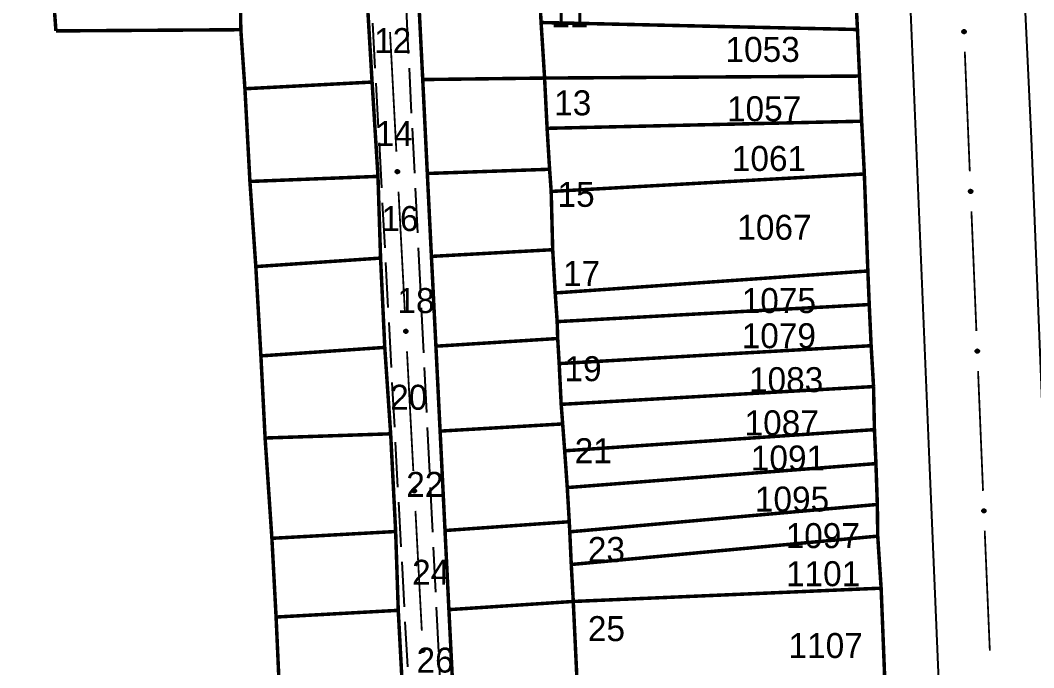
# Model space of a CAD drawing. Extents: x 202481 to 204056, y 4838981 to 4840330.
# Drawn here: x 203008.7 to 203110.2, y 4839740 to 4839804.8 of the extents above; entities that cross this region are included whole.
import ezdxf
from ezdxf.enums import TextEntityAlignment as Align

# ---------------------------------------------------------------- set-up
doc = ezdxf.new("R2010")
doc.units = 0
doc.header["$LTSCALE"] = 1.5
doc.header["$MEASUREMENT"] = 0
doc.linetypes.add('TRACO_11', pattern=[8, 3, -1, 3, -1])
for name, color, linetype in [('CD_MALHA_LOTES', 7, 'CONTINUOUS'), ('RU-QUADRA', 210, 'CONTINUOUS'), ('SV-EIXO-RUA-PAV', 20, 'CONTINUOUS'), ('SV-RUA-PAVIM', 7, 'CONTINUOUS'), ('Th_NmrPort', 1, 'CONTINUOUS')]:
    doc.layers.add(name, color=color, linetype=linetype)

msp = doc.modelspace()

# ---------------------------------------------------------------- linework, layer by layer
at = {"layer": 'CD_MALHA_LOTES', "linetype": 'Continuous', "const_width": 0.35, "flags": 128}
for points in [[(203092.28, 4839808.83), (203092.53, 4839803.86)], [(203060.86, 4839804.56), (203060.71, 4839807.33)], [(203012.29, 4839803.72), (203012.1, 4839806.36)], [(203030.8, 4839803.84), (203030.76, 4839806.65)], [(203043.44, 4839807.06), (203043.94, 4839798.6)], [(203049.01, 4839798.85), (203048.62, 4839806.61)], [(203060.86, 4839804.56), (203092.53, 4839803.86)], [(203061.21, 4839799), (203060.86, 4839804.56)], [(203030.8, 4839803.84), (203012.29, 4839803.72)], [(203031.21, 4839797.93), (203030.8, 4839803.84)], [(203092.53, 4839803.86), (203092.74, 4839799.2)], [(203061.21, 4839799), (203092.74, 4839799.2)], [(203092.74, 4839799.2), (203092.95, 4839794.68)], [(203031.21, 4839797.93), (203043.94, 4839798.6)], [(203043.94, 4839798.6), (203044.53, 4839789.16)], [(203049.01, 4839798.85), (203061.21, 4839799)], [(203049.47, 4839789.45), (203049.01, 4839798.85)], [(203061.46, 4839793.97), (203061.21, 4839799)], [(203031.71, 4839788.65), (203031.21, 4839797.93)], [(203061.46, 4839793.97), (203092.95, 4839794.68)], [(203092.95, 4839794.68), (203093.22, 4839789.4)], [(203061.71, 4839789.87), (203061.46, 4839793.97)], [(203031.71, 4839788.65), (203044.53, 4839789.16)], [(203044.53, 4839789.16), (203044.79, 4839780.98)], [(203049.47, 4839789.45), (203061.71, 4839789.87)], [(203049.88, 4839781.15), (203049.47, 4839789.45)], [(203061.87, 4839787.65), (203061.71, 4839789.87)], [(203061.87, 4839787.65), (203093.22, 4839789.4)], [(203093.22, 4839789.4), (203093.57, 4839779.69)], [(203032.3, 4839780.13), (203031.71, 4839788.65)], [(203062.02, 4839781.82), (203061.87, 4839787.65)], [(203032.3, 4839780.13), (203044.79, 4839780.98)], [(203044.79, 4839780.98), (203045.21, 4839772.04)], [(203049.88, 4839781.15), (203062.02, 4839781.82)], [(203050.33, 4839772.16), (203049.88, 4839781.15)], [(203062.27, 4839777.49), (203062.02, 4839781.82)], [(203032.81, 4839771.19), (203032.3, 4839780.13)], [(203062.27, 4839777.49), (203093.57, 4839779.69)], [(203093.57, 4839779.69), (203093.71, 4839776.33)], [(203062.47, 4839774.62), (203062.27, 4839777.49)], [(203062.47, 4839774.62), (203093.71, 4839776.33)], [(203093.71, 4839776.33), (203093.9, 4839772.21)], [(203062.52, 4839772.93), (203062.47, 4839774.62)], [(203050.33, 4839772.16), (203062.52, 4839772.93)], [(203062.67, 4839770.42), (203062.52, 4839772.93)], [(203032.81, 4839771.19), (203045.21, 4839772.04)], [(203045.21, 4839772.04), (203045.8, 4839763.39)], [(203050.75, 4839763.66), (203050.33, 4839772.16)], [(203062.67, 4839770.42), (203093.9, 4839772.21)], [(203093.9, 4839772.21), (203094.14, 4839768.12)], [(203033.23, 4839762.97), (203032.81, 4839771.19)], [(203062.87, 4839766.34), (203062.67, 4839770.42)], [(203062.87, 4839766.34), (203094.14, 4839768.12)], [(203094.14, 4839768.12), (203094.23, 4839763.81)], [(203063.02, 4839764.38), (203062.87, 4839766.34)], [(203050.75, 4839763.66), (203063.02, 4839764.38)], [(203051.24, 4839753.71), (203050.75, 4839763.66)], [(203063.22, 4839761.69), (203063.02, 4839764.38)], [(203063.22, 4839761.69), (203094.23, 4839763.81)], [(203094.23, 4839763.81), (203094.38, 4839760.41)], [(203033.23, 4839762.97), (203045.8, 4839763.39)], [(203033.91, 4839752.93), (203033.23, 4839762.97)], [(203045.8, 4839763.39), (203046.3, 4839753.61)], [(203063.48, 4839758.01), (203063.22, 4839761.69)], [(203063.48, 4839758.01), (203094.38, 4839760.41)], [(203094.38, 4839760.41), (203094.52, 4839756.32)], [(203063.68, 4839754.59), (203063.48, 4839758.01)], [(203063.73, 4839753.58), (203094.52, 4839756.32)], [(203094.52, 4839756.32), (203094.56, 4839753.15)], [(203051.24, 4839753.71), (203063.68, 4839754.59)], [(203063.73, 4839753.58), (203063.68, 4839754.59)], [(203033.91, 4839752.93), (203046.3, 4839753.61)], [(203046.3, 4839753.61), (203046.56, 4839745.72)], [(203051.63, 4839745.79), (203051.24, 4839753.71)], [(203063.88, 4839750.31), (203063.73, 4839753.58)], [(203034.33, 4839745.05), (203033.91, 4839752.93)], [(203063.88, 4839750.31), (203094.56, 4839753.15)], [(203094.56, 4839753.15), (203094.9, 4839747.94)], [(203064.08, 4839746.61), (203063.88, 4839750.31)], [(203064.08, 4839746.61), (203094.9, 4839747.94)], [(203094.9, 4839747.94), (203095.27, 4839738.64)], [(203051.63, 4839745.79), (203064.08, 4839746.61)], [(203064.08, 4839746.61), (203064.53, 4839737.1)], [(203034.33, 4839745.05), (203046.56, 4839745.72)], [(203046.56, 4839745.72), (203047.06, 4839736.36)], [(203052.1, 4839736.37), (203051.63, 4839745.79)], [(203034.75, 4839735.77), (203034.33, 4839745.05)]]:
    msp.add_lwpolyline(points, dxfattribs=at)
at = {"layer": 'RU-QUADRA', "linetype": 'Continuous', "const_width": 0.18, "flags": 128}
for points in [[(203092.28, 4839808.83), (203092.53, 4839803.86), (203092.74, 4839799.2), (203092.95, 4839794.68), (203093.22, 4839789.4), (203093.57, 4839779.69), (203093.71, 4839776.33), (203093.9, 4839772.21), (203094.14, 4839768.12), (203094.23, 4839763.81), (203094.38, 4839760.41), (203094.52, 4839756.32), (203094.56, 4839753.15), (203094.9, 4839747.94), (203095.27, 4839738.64)], [(203043.44, 4839807.06), (203043.94, 4839798.6), (203044.53, 4839789.16), (203044.79, 4839780.98), (203045.21, 4839772.04), (203045.8, 4839763.39), (203046.3, 4839753.61), (203046.56, 4839745.72), (203047.06, 4839736.36)], [(203052.1, 4839736.37), (203051.63, 4839745.79), (203051.24, 4839753.71), (203050.75, 4839763.66), (203050.33, 4839772.16), (203049.88, 4839781.15), (203049.47, 4839789.45), (203049.01, 4839798.85), (203048.62, 4839806.61)]]:
    msp.add_lwpolyline(points, dxfattribs=at)
at = {"layer": 'SV-EIXO-RUA-PAV', "const_width": 0.18}
for points in [[(203046.372437, 4839791.629908), (203045.736103, 4839803.613025)], [(203103.277099, 4839801.644957), (203103.774758, 4839789.655281)], [(203047.220883, 4839775.65242), (203046.584549, 4839787.635536)], [(203103.940645, 4839785.658722), (203104.438304, 4839773.669046)], [(203048.069328, 4839759.674931), (203047.432994, 4839771.658048)], [(203104.60419, 4839769.672487), (203105.10185, 4839757.682811)], [(203048.917773, 4839743.697443), (203048.281439, 4839755.680559)], [(203105.270095, 4839753.686352), (203105.781136, 4839741.697238)]]:
    msp.add_lwpolyline(points, dxfattribs=at)
at = {"layer": 'SV-EIXO-RUA-PAV'}
for points in [[(203103.298183, 4839803.791359), (203103.334637, 4839803.758752), (203103.359299, 4839803.723275), (203103.371352, 4839803.687764), (203103.373821, 4839803.653607), (203103.372411, 4839803.618378), (203103.363153, 4839803.583174), (203103.344222, 4839803.546377), (203103.311771, 4839803.50958), (203103.273767, 4839803.486704), (203103.239584, 4839803.473025), (203103.204116, 4839803.4684), (203103.169916, 4839803.470343), (203103.133666, 4839803.481169), (203103.096563, 4839803.500717), (203103.060351, 4839803.534244), (203103.036411, 4839803.569191), (203103.025655, 4839803.603845), (203103.021231, 4839803.639532), (203103.023102, 4839803.675481), (203103.032389, 4839803.709986), (203103.052138, 4839803.747307), (203103.085703, 4839803.782609), (203103.120286, 4839803.806884), (203103.15478, 4839803.818124), (203103.190012, 4839803.821689), (203103.225363, 4839803.820704), (203103.261139, 4839803.812871), (203103.298183, 4839803.791359)], [(203046.376186, 4839789.483407), (203046.339358, 4839789.515589), (203046.314287, 4839789.550779), (203046.301824, 4839789.586148), (203046.29896, 4839789.620274), (203046.299962, 4839789.655517), (203046.308813, 4839789.690826), (203046.327316, 4839789.727839), (203046.35934, 4839789.765009), (203046.397077, 4839789.788323), (203046.431098, 4839789.802397), (203046.466511, 4839789.807432), (203046.500731, 4839789.805885), (203046.537104, 4839789.795479), (203046.574431, 4839789.776361), (203046.611028, 4839789.743255), (203046.63537, 4839789.708587), (203046.646527, 4839789.67406), (203046.651363, 4839789.638427), (203046.649908, 4839789.602459), (203046.641021, 4839789.567849), (203046.621705, 4839789.530302), (203046.588551, 4839789.494614), (203046.554251, 4839789.46994), (203046.51989, 4839789.458302), (203046.484701, 4839789.45433), (203046.449341, 4839789.454906), (203046.413477, 4839789.462324), (203046.376186, 4839789.483407)], [(203103.961729, 4839787.805124), (203103.998182, 4839787.772517), (203104.022845, 4839787.73704), (203104.034898, 4839787.701529), (203104.037367, 4839787.667372), (203104.035956, 4839787.632143), (203104.026698, 4839787.596939), (203104.007768, 4839787.560142), (203103.975316, 4839787.523345), (203103.937312, 4839787.500469), (203103.90313, 4839787.48679), (203103.867661, 4839787.482165), (203103.833461, 4839787.484108), (203103.797211, 4839787.494934), (203103.760109, 4839787.514482), (203103.723897, 4839787.548009), (203103.699957, 4839787.582956), (203103.689201, 4839787.61761), (203103.684777, 4839787.653297), (203103.686648, 4839787.689246), (203103.695935, 4839787.723751), (203103.715684, 4839787.761072), (203103.749249, 4839787.796374), (203103.783832, 4839787.820649), (203103.818325, 4839787.83189), (203103.853558, 4839787.835454), (203103.888909, 4839787.834469), (203103.924685, 4839787.826636), (203103.961729, 4839787.805124)], [(203047.224632, 4839773.505918), (203047.187803, 4839773.5381), (203047.162732, 4839773.57329), (203047.150269, 4839773.608659), (203047.147405, 4839773.642785), (203047.148408, 4839773.678028), (203047.157258, 4839773.713337), (203047.175761, 4839773.75035), (203047.207785, 4839773.787521), (203047.245522, 4839773.810835), (203047.279544, 4839773.824909), (203047.314956, 4839773.829944), (203047.349177, 4839773.828396), (203047.38555, 4839773.81799), (203047.422876, 4839773.798873), (203047.459473, 4839773.765767), (203047.483816, 4839773.731099), (203047.494972, 4839773.696572), (203047.499808, 4839773.660938), (203047.498354, 4839773.62497), (203047.489467, 4839773.59036), (203047.47015, 4839773.552813), (203047.436996, 4839773.517125), (203047.402696, 4839773.492451), (203047.368335, 4839773.480813), (203047.333146, 4839773.476841), (203047.297786, 4839773.477417), (203047.261922, 4839773.484836), (203047.224632, 4839773.505918)], [(203104.625274, 4839771.818889), (203104.661728, 4839771.786282), (203104.68639, 4839771.750805), (203104.698443, 4839771.715294), (203104.700912, 4839771.681137), (203104.699502, 4839771.645908), (203104.690244, 4839771.610704), (203104.671314, 4839771.573907), (203104.638862, 4839771.53711), (203104.600858, 4839771.514234), (203104.566676, 4839771.500555), (203104.531207, 4839771.49593), (203104.497007, 4839771.497873), (203104.460757, 4839771.508699), (203104.423654, 4839771.528247), (203104.387443, 4839771.561774), (203104.363503, 4839771.596722), (203104.352746, 4839771.631375), (203104.348323, 4839771.667062), (203104.350193, 4839771.703011), (203104.35948, 4839771.737516), (203104.37923, 4839771.774837), (203104.412794, 4839771.810139), (203104.447377, 4839771.834414), (203104.481871, 4839771.845655), (203104.517103, 4839771.849219), (203104.552455, 4839771.848234), (203104.58823, 4839771.840401), (203104.625274, 4839771.818889)], [(203048.073077, 4839757.52843), (203048.036249, 4839757.560612), (203048.011177, 4839757.595802), (203047.998714, 4839757.631171), (203047.995851, 4839757.665297), (203047.996853, 4839757.70054), (203048.005703, 4839757.735849), (203048.024207, 4839757.772862), (203048.056231, 4839757.810032), (203048.093967, 4839757.833346), (203048.127989, 4839757.84742), (203048.163402, 4839757.852455), (203048.197622, 4839757.850908), (203048.233995, 4839757.840502), (203048.271321, 4839757.821384), (203048.307918, 4839757.788278), (203048.332261, 4839757.75361), (203048.343417, 4839757.719083), (203048.348254, 4839757.68345), (203048.346799, 4839757.647482), (203048.337912, 4839757.612872), (203048.318596, 4839757.575325), (203048.285442, 4839757.539637), (203048.251142, 4839757.514963), (203048.21678, 4839757.503324), (203048.181592, 4839757.499353), (203048.146231, 4839757.499929), (203048.110367, 4839757.507347), (203048.073077, 4839757.52843)], [(203105.288783, 4839755.832775), (203105.325273, 4839755.80021), (203105.349976, 4839755.76476), (203105.362068, 4839755.729262), (203105.364575, 4839755.695108), (203105.363204, 4839755.659878), (203105.353985, 4839755.624663), (203105.335096, 4839755.587845), (203105.302685, 4839755.551012), (203105.264707, 4839755.528093), (203105.23054, 4839755.514376), (203105.195077, 4839755.509711), (203105.160874, 4839755.511617), (203105.124612, 4839755.522402), (203105.087488, 4839755.541909), (203105.051239, 4839755.575395), (203105.02726, 4839755.610316), (203105.016465, 4839755.644958), (203105.012001, 4839755.68064), (203105.013832, 4839755.716591), (203105.02308, 4839755.751106), (203105.042788, 4839755.788449), (203105.076313, 4839755.823789), (203105.110869, 4839755.848102), (203105.14535, 4839755.859381), (203105.180579, 4839755.862985), (203105.215931, 4839755.862039), (203105.251715, 4839755.854246), (203105.288783, 4839755.832775)], [(203048.921522, 4839741.550941), (203048.884694, 4839741.583123), (203048.859623, 4839741.618313), (203048.84716, 4839741.653682), (203048.844296, 4839741.687808), (203048.845299, 4839741.723051), (203048.854149, 4839741.75836), (203048.872652, 4839741.795373), (203048.904676, 4839741.832544), (203048.942413, 4839741.855858), (203048.976434, 4839741.869932), (203049.011847, 4839741.874967), (203049.046067, 4839741.873419), (203049.08244, 4839741.863013), (203049.119767, 4839741.843896), (203049.156364, 4839741.81079), (203049.180706, 4839741.776122), (203049.191863, 4839741.741595), (203049.196699, 4839741.705961), (203049.195244, 4839741.669993), (203049.186357, 4839741.635383), (203049.167041, 4839741.597836), (203049.133887, 4839741.562148), (203049.099587, 4839741.537474), (203049.065226, 4839741.525836), (203049.030037, 4839741.521864), (203048.994677, 4839741.52244), (203048.958813, 4839741.529859), (203048.921522, 4839741.550941)]]:
    msp.add_lwpolyline(points, close=True, dxfattribs=at)
for points in [[(203103.023102, 4839803.675481), (203103.036411, 4839803.569191)], [(203103.02856, 4839803.688423), (203103.047627, 4839803.558108)], [(203103.032389, 4839803.709986), (203103.060351, 4839803.534244)], [(203103.044869, 4839803.723243), (203103.077672, 4839803.525213)], [(203103.052138, 4839803.747307), (203103.096563, 4839803.500717)], [(203103.070608, 4839803.761185), (203103.114477, 4839803.493963)], [(203103.085703, 4839803.782609), (203103.133666, 4839803.481169)], [(203103.102084, 4839803.792537), (203103.150546, 4839803.480438)], [(203103.120286, 4839803.806884), (203103.169916, 4839803.470343)], [(203103.136908, 4839803.809005), (203103.186389, 4839803.472366)], [(203103.15478, 4839803.818124), (203103.204116, 4839803.4684)], [(203103.172072, 4839803.817293), (203103.219166, 4839803.472361)], [(203103.190012, 4839803.821689), (203103.239584, 4839803.473025)], [(203103.208939, 4839803.817458), (203103.258251, 4839803.484908)], [(203103.225363, 4839803.820704), (203103.273767, 4839803.486704)], [(203103.243306, 4839803.812056), (203103.293019, 4839803.50274)], [(203103.261139, 4839803.812871), (203103.311771, 4839803.50958)], [(203103.277899, 4839803.8012), (203103.325971, 4839803.531422)], [(203103.298183, 4839803.791359), (203103.344222, 4839803.546377)], [(203103.317318, 4839803.772791), (203103.35296, 4839803.572147)], [(203103.334637, 4839803.758752), (203103.363153, 4839803.583174)], [(203103.348783, 4839803.738589), (203103.366429, 4839803.60958)], [(203103.359299, 4839803.723275), (203103.372411, 4839803.618378)], [(203046.314287, 4839789.550779), (203046.299962, 4839789.655517)], [(203046.324979, 4839789.535587), (203046.305842, 4839789.664383)], [(203046.339358, 4839789.515589), (203046.308813, 4839789.690826)], [(203046.356838, 4839789.501752), (203046.318877, 4839789.70197)], [(203046.376186, 4839789.483407), (203046.327316, 4839789.727839)], [(203046.396583, 4839789.4738), (203046.345393, 4839789.743005)], [(203046.413477, 4839789.462324), (203046.35934, 4839789.765009)], [(203046.431299, 4839789.463346), (203046.378011, 4839789.772066)], [(203046.449341, 4839789.454906), (203046.397077, 4839789.788323)], [(203046.465726, 4839789.458342), (203046.412571, 4839789.790298)], [(203046.484701, 4839789.45433), (203046.431098, 4839789.802397)], [(203046.502589, 4839789.458933), (203046.451507, 4839789.803297)], [(203046.51989, 4839789.458302), (203046.466511, 4839789.807432)], [(203046.537654, 4839789.467627), (203046.484282, 4839789.803671)], [(203046.554251, 4839789.46994), (203046.500731, 4839789.805885)], [(203046.572286, 4839789.484497), (203046.520216, 4839789.796014)], [(203046.588551, 4839789.494614), (203046.537104, 4839789.795479)], [(203046.603397, 4839789.516211), (203046.55644, 4839789.782907)], [(203046.621705, 4839789.530302), (203046.574431, 4839789.776361)], [(203046.628695, 4839789.554448), (203046.593604, 4839789.752086)], [(203046.641021, 4839789.567849), (203046.611028, 4839789.743255)], [(203046.6446, 4839789.589454), (203046.624028, 4839789.71954)], [(203046.649908, 4839789.602459), (203046.63537, 4839789.708587)], [(203103.686648, 4839787.689246), (203103.699957, 4839787.582956)], [(203103.692106, 4839787.702189), (203103.711172, 4839787.571873)], [(203103.695935, 4839787.723751), (203103.723897, 4839787.548009)], [(203103.708415, 4839787.737008), (203103.741217, 4839787.538978)], [(203103.715684, 4839787.761072), (203103.760109, 4839787.514482)], [(203103.734154, 4839787.77495), (203103.778022, 4839787.507729)], [(203103.749249, 4839787.796374), (203103.797211, 4839787.494934)], [(203103.765629, 4839787.806302), (203103.814092, 4839787.494203)], [(203103.783832, 4839787.820649), (203103.833461, 4839787.484108)], [(203103.800454, 4839787.82277), (203103.849935, 4839787.486131)], [(203103.818325, 4839787.83189), (203103.867661, 4839787.482165)], [(203103.835618, 4839787.831058), (203103.882712, 4839787.486126)], [(203103.853558, 4839787.835454), (203103.90313, 4839787.48679)], [(203103.872485, 4839787.831223), (203103.921796, 4839787.498674)], [(203103.888909, 4839787.834469), (203103.937312, 4839787.500469)], [(203103.906852, 4839787.825821), (203103.956564, 4839787.516505)], [(203103.924685, 4839787.826636), (203103.975316, 4839787.523345)], [(203103.941445, 4839787.814965), (203103.989516, 4839787.545187)], [(203103.961729, 4839787.805124), (203104.007768, 4839787.560142)], [(203103.980863, 4839787.786556), (203104.016506, 4839787.585912)], [(203103.998182, 4839787.772517), (203104.026698, 4839787.596939)], [(203104.012328, 4839787.752354), (203104.029975, 4839787.623345)], [(203104.022845, 4839787.73704), (203104.035956, 4839787.632143)], [(203047.162732, 4839773.57329), (203047.148408, 4839773.678028)], [(203047.173425, 4839773.558099), (203047.154287, 4839773.686895)], [(203047.187803, 4839773.5381), (203047.157258, 4839773.713337)], [(203047.205283, 4839773.524263), (203047.167322, 4839773.724481)], [(203047.224632, 4839773.505918), (203047.175761, 4839773.75035)], [(203047.245028, 4839773.496312), (203047.193839, 4839773.765516)], [(203047.261922, 4839773.484836), (203047.207785, 4839773.787521)], [(203047.279744, 4839773.485857), (203047.226457, 4839773.794577)], [(203047.297786, 4839773.477417), (203047.245522, 4839773.810835)], [(203047.314171, 4839773.480853), (203047.261016, 4839773.81281)], [(203047.333146, 4839773.476841), (203047.279544, 4839773.824909)], [(203047.351034, 4839773.481444), (203047.299953, 4839773.825809)], [(203047.368335, 4839773.480813), (203047.314956, 4839773.829944)], [(203047.3861, 4839773.490139), (203047.332727, 4839773.826183)], [(203047.402696, 4839773.492451), (203047.349177, 4839773.828396)], [(203047.420731, 4839773.507009), (203047.368662, 4839773.818526)], [(203047.436996, 4839773.517125), (203047.38555, 4839773.81799)], [(203047.451842, 4839773.538722), (203047.404885, 4839773.805419)], [(203047.47015, 4839773.552813), (203047.422876, 4839773.798873)], [(203047.47714, 4839773.57696), (203047.442049, 4839773.774597)], [(203047.489467, 4839773.59036), (203047.459473, 4839773.765767)], [(203047.493045, 4839773.611966), (203047.472473, 4839773.742052)], [(203047.498354, 4839773.62497), (203047.483816, 4839773.731099)], [(203104.350193, 4839771.703011), (203104.363503, 4839771.596722)], [(203104.355652, 4839771.715954), (203104.374718, 4839771.585638)], [(203104.35948, 4839771.737516), (203104.387443, 4839771.561774)], [(203104.371961, 4839771.750773), (203104.404763, 4839771.552743)], [(203104.37923, 4839771.774837), (203104.423654, 4839771.528247)], [(203104.3977, 4839771.788715), (203104.441568, 4839771.521494)], [(203104.412794, 4839771.810139), (203104.460757, 4839771.508699)], [(203104.429175, 4839771.820067), (203104.477638, 4839771.507968)], [(203104.447377, 4839771.834414), (203104.497007, 4839771.497873)], [(203104.464, 4839771.836535), (203104.513481, 4839771.499896)], [(203104.481871, 4839771.845655), (203104.531207, 4839771.49593)], [(203104.499164, 4839771.844823), (203104.546258, 4839771.499891)], [(203104.517103, 4839771.849219), (203104.566676, 4839771.500555)], [(203104.536031, 4839771.844988), (203104.585342, 4839771.512439)], [(203104.552455, 4839771.848234), (203104.600858, 4839771.514234)], [(203104.570397, 4839771.839586), (203104.62011, 4839771.53027)], [(203104.58823, 4839771.840401), (203104.638862, 4839771.53711)], [(203104.60499, 4839771.82873), (203104.653062, 4839771.558952)], [(203104.625274, 4839771.818889), (203104.671314, 4839771.573907)], [(203104.644409, 4839771.800321), (203104.680051, 4839771.599677)], [(203104.661728, 4839771.786282), (203104.690244, 4839771.610704)], [(203104.675874, 4839771.766119), (203104.69352, 4839771.63711)], [(203104.68639, 4839771.750805), (203104.699502, 4839771.645908)], [(203048.011177, 4839757.595802), (203047.996853, 4839757.70054)], [(203048.02187, 4839757.58061), (203048.002733, 4839757.709406)], [(203048.036249, 4839757.560612), (203048.005703, 4839757.735849)], [(203048.053729, 4839757.546775), (203048.015768, 4839757.746993)], [(203048.073077, 4839757.52843), (203048.024207, 4839757.772862)], [(203048.093473, 4839757.518823), (203048.042284, 4839757.788028)], [(203048.110367, 4839757.507347), (203048.056231, 4839757.810032)], [(203048.12819, 4839757.508369), (203048.074902, 4839757.817089)], [(203048.146231, 4839757.499929), (203048.093967, 4839757.833346)], [(203048.162617, 4839757.503365), (203048.109461, 4839757.835321)], [(203048.181592, 4839757.499353), (203048.127989, 4839757.84742)], [(203048.199479, 4839757.503956), (203048.148398, 4839757.84832)], [(203048.21678, 4839757.503324), (203048.163402, 4839757.852455)], [(203048.234545, 4839757.51265), (203048.181173, 4839757.848694)], [(203048.251142, 4839757.514963), (203048.197622, 4839757.850908)], [(203048.269177, 4839757.52952), (203048.217107, 4839757.841037)], [(203048.285442, 4839757.539637), (203048.233995, 4839757.840502)], [(203048.300287, 4839757.561234), (203048.25333, 4839757.82793)], [(203048.318596, 4839757.575325), (203048.271321, 4839757.821384)], [(203048.325586, 4839757.599471), (203048.290495, 4839757.797109)], [(203048.337912, 4839757.612872), (203048.307918, 4839757.788278)], [(203048.341491, 4839757.634477), (203048.320918, 4839757.764563)], [(203048.346799, 4839757.647482), (203048.332261, 4839757.75361)], [(203105.013832, 4839755.716591), (203105.02726, 4839755.610316)], [(203105.019276, 4839755.729539), (203105.038487, 4839755.599245)], [(203105.02308, 4839755.751106), (203105.051239, 4839755.575395)], [(203105.035546, 4839755.764377), (203105.068569, 4839755.566383)], [(203105.042788, 4839755.788449), (203105.087488, 4839755.541909)], [(203105.061243, 4839755.802348), (203105.105409, 4839755.535175)], [(203105.076313, 4839755.823789), (203105.124612, 4839755.522402)], [(203105.092683, 4839755.833735), (203105.141494, 4839755.52169)], [(203105.110869, 4839755.848102), (203105.160874, 4839755.511617)], [(203105.127489, 4839755.850242), (203105.177346, 4839755.513658)], [(203105.14535, 4839755.859381), (203105.195077, 4839755.509711)], [(203105.162644, 4839755.858569), (203105.210123, 4839755.513689)], [(203105.180579, 4839755.862985), (203105.23054, 4839755.514376)], [(203105.199511, 4839755.858775), (203105.249193, 4839755.526281)], [(203105.215931, 4839755.862039), (203105.264707, 4839755.528093)], [(203105.233883, 4839755.853411), (203105.283941, 4839755.544151)], [(203105.251715, 4839755.854246), (203105.302685, 4839755.551012)], [(203105.268489, 4839755.842594), (203105.316861, 4839755.572869)], [(203105.288783, 4839755.832775), (203105.335096, 4839755.587845)], [(203105.307939, 4839755.814229), (203105.343805, 4839755.613625)], [(203105.325273, 4839755.80021), (203105.353985, 4839755.624663)], [(203105.339442, 4839755.780062), (203105.357232, 4839755.651073)], [(203105.349976, 4839755.76476), (203105.363204, 4839755.659878)], [(203048.859623, 4839741.618313), (203048.845299, 4839741.723051)], [(203048.870315, 4839741.603122), (203048.851178, 4839741.731918)], [(203048.884694, 4839741.583123), (203048.854149, 4839741.75836)], [(203048.902174, 4839741.569286), (203048.864213, 4839741.769504)], [(203048.921522, 4839741.550941), (203048.872652, 4839741.795373)], [(203048.941919, 4839741.541335), (203048.890729, 4839741.810539)], [(203048.958813, 4839741.529859), (203048.904676, 4839741.832544)], [(203048.976635, 4839741.53088), (203048.923347, 4839741.8396)], [(203048.994677, 4839741.52244), (203048.942413, 4839741.855858)], [(203049.011062, 4839741.525876), (203048.957907, 4839741.857833)], [(203049.030037, 4839741.521864), (203048.976434, 4839741.869932)], [(203049.047925, 4839741.526467), (203048.996843, 4839741.870832)], [(203049.065226, 4839741.525836), (203049.011847, 4839741.874967)], [(203049.08299, 4839741.535162), (203049.029618, 4839741.871206)], [(203049.099587, 4839741.537474), (203049.046067, 4839741.873419)], [(203049.117622, 4839741.552032), (203049.065552, 4839741.863549)], [(203049.133887, 4839741.562148), (203049.08244, 4839741.863013)], [(203049.148733, 4839741.583745), (203049.101776, 4839741.850441)], [(203049.167041, 4839741.597836), (203049.119767, 4839741.843896)], [(203049.174031, 4839741.621983), (203049.13894, 4839741.81962)], [(203049.186357, 4839741.635383), (203049.156364, 4839741.81079)], [(203049.189936, 4839741.656988), (203049.169364, 4839741.787075)], [(203049.195244, 4839741.669993), (203049.180706, 4839741.776122)]]:
    msp.add_lwpolyline(points, dxfattribs=at)
at = {"layer": 'SV-RUA-PAVIM', "linetype": 'Continuous'}
for points in [[(203118.03, 4839596.84, 10.64), (203114.7, 4839676.84, 8.03), (203112.11, 4839739.43, 6.02), (203109.97, 4839792.94, 5.37), (203107.72, 4839840.08, 5.04), (203107.13, 4839856.8, 5.02), (203106.43, 4839876.34, 5.02), (203107.91, 4839879.88, 5.02), (203110.01, 4839881.38, 5.02), (203185.41, 4839881.58, 5.42), (203282.15, 4839881.62, 6.57), (203284.75, 4839879.98, 6.61), (203285.69, 4839877.88, 6.65), (203286.3, 4839850.71, 8.16), (203286.45, 4839844.13, 8.16)], [(203096.4, 4839840.08, 4.89), (203099.75, 4839759.97, 5.4), (203102.94, 4839684.27, 7.27), (203106.01, 4839605.54, 10.15), (203108.87, 4839537.6, 11.71), (203108.4, 4839534.87, 11.71), (203106.51, 4839532.98, 11.71), (203101.36, 4839532.17, 11.71), (203023.45, 4839526.72, 11.34), (202935.99, 4839522.88, 10.96), (202931.85, 4839523.23, 10.96), (202930.03, 4839527.11, 10.96), (202926.62, 4839597.41, 9.97), (202923.4, 4839668.04, 9.31), (202920.38, 4839743.25, 8.02), (202915.66, 4839852.95, 6.24), (202915.17, 4839863.32, 5.54), (202914.6, 4839875.39, 5.54), (202916.04, 4839878.61, 5.54), (202918.68, 4839879.86, 5.52), (203009.04, 4839880.75, 5.52)]]:
    msp.add_polyline3d(points, dxfattribs=at)
at = {"layer": 'SV-RUA-PAVIM', "linetype": 'TRACO_11'}
msp.add_polyline3d([(203039.76, 4839881.03, 4.82), (203040.24, 4839879.81, 4.82), (203041.98, 4839842.31, 4.82), (203043.34, 4839816.47, 4.82), (203051.62, 4839663.33, 4.82), (203054.55, 4839663.65, 4.82), (203046.82, 4839816.95, 4.82), (203046.04, 4839842.51, 4.82), (203044.79, 4839879.23, 4.82), (203044.98, 4839880, 4.82), (203045.85, 4839881.06, 4.82)], dxfattribs=at)

# ---------------------------------------------------------------- texts
at = {"layer": 'Th_NmrPort', "color": 1}
for s, p in [('11', (203061.88, 4839805.32)), ('12', (203044.14, 4839802.75)), ('1053', (203079.32, 4839801.87)), ('13', (203062.17, 4839796.52)), ('1057', (203079.47, 4839795.93)), ('14', (203044.29, 4839793.44)), ('1061', (203079.953333, 4839790.95)), ('15', (203062.503333, 4839787.36)), ('16', (203044.87, 4839784.94)), ('1067', (203080.5, 4839784.06)), ('17', (203063.05, 4839779.44)), ('18', (203046.48, 4839776.73)), ('1075', (203080.94, 4839776.73)), ('1079', (203080.94, 4839773.21)), ('19', (203063.2, 4839769.91)), ('1083', (203081.67, 4839768.81)), ('20', (203045.75, 4839767.05)), ('1087', (203081.23, 4839764.49)), ('21', (203064.22, 4839761.7)), ('1091', (203081.853333, 4839760.97)), ('22', (203047.36, 4839758.33)), ('1095', (203082.26, 4839756.86)), ('1097', (203085.34, 4839753.2)), ('23', (203065.54, 4839751.81)), ('24', (203047.95, 4839749.53)), ('1101', (203085.373333, 4839749.39)), ('25', (203065.54, 4839743.89)), ('1107', (203085.63, 4839742.2)), ('26', (203048.39, 4839740.74))]:
    msp.add_text(s, height=2.5, dxfattribs=at).set_placement(p, align=Align.MIDDLE_LEFT)

doc.saveas('drawing.dxf')
